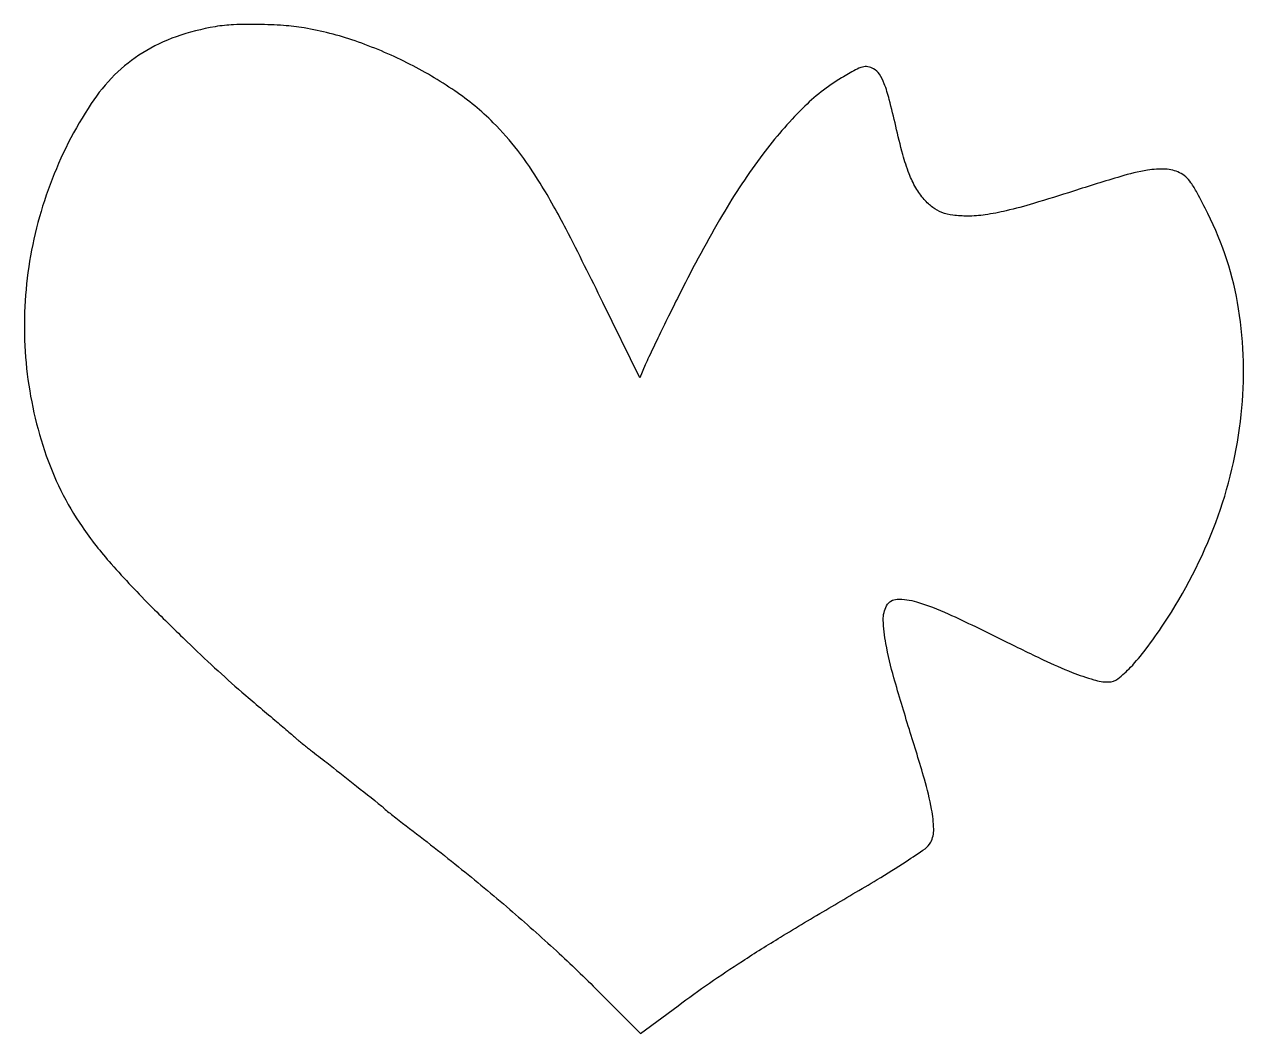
# Model space of a CAD drawing. Extents: x 0 to 464, y 0 to 384.
import ezdxf

# ---------------------------------------------------------------- set-up
doc = ezdxf.new("R2010")
doc.units = 0

msp = doc.modelspace()

# ---------------------------------------------------------------- linework, layer by layer
msp.add_lwpolyline([(72.830856, 382.976845, 0.042611), (58.01497, 379.156689, 0.054454), (45.307155, 373.075727, 0.056588), (34.591524, 364.618026, 0.051924), (25.692086, 353.742774, 0.056012), (10.0598, 322.979934, 0.056222), (1.669869, 289.553441, 0.056494), (0.958894, 255.248543, 0.057622), (7.972842, 221.893705, 0.033463), (14.186059, 206.747441, 0.036546), (22.211119, 193.026989, 0.030914), (33.291063, 178.871121, 0.015181), (49, 162.219532, 0.003364), (62.122924, 149.303996, 0.00688), (72.621108, 139.386828, 0.007322), (82.960016, 130.161469, 0.004397), (95.487429, 119.5, -0.001474), (97.925027, 117.449932, -0.001562), (100.303573, 115.424743, -0.001488), (102.341511, 113.668005, -0.00716), (103.484148, 112.64806, 0.010554), (104.499119, 111.754377, 0.004128), (105.935969, 110.562259, 0.004084), (107.512285, 109.297553, 0.00507), (109, 108.14806, -0.00437), (115.224269, 103.35274, -0.001118), (125.211905, 95.481847, -0.000187), (136.182025, 86.790171, -0.054968), (137, 85.980606, 0.053154), (137.40133, 85.580517, 0.001569), (139.264705, 84.09054, 0.003123), (141.477822, 82.354704, 0.002147), (144.007508, 80.413289, -0.006727), (165.249095, 63.800009, -0.0081), (184.742568, 47.599917, -0.008638), (202.493766, 31.814009, -0.010608), (218.488304, 16.448094), (234.502585, 0.396188), (248.729755, 11.003871, -0.008639), (260.679704, 19.596483, -0.008123), (273.164612, 27.953532, -0.006878), (287.687303, 37.055905, -0.0036), (306, 48.006045, 0.002153), (324.365945, 58.915965, 0.008702), (335.419096, 65.810789, 0.009654), (342.59245, 70.660011, 0.120346), (344.735258, 73.115475, 0.125907), (345.886267, 78.087888, 0.040997), (345.090368, 85.642021, 0.023993), (342.360144, 97.050459, 0.005518), (336.624558, 116, -0.007025), (330.762177, 135.581147, -0.023788), (327.730459, 148.571444, -0.035577), (326.736357, 157.52396, -0.1335), (327.991683, 162.984459, -0.26967), (331.952645, 165.42709, -0.078358), (339.346593, 164.455807, -0.036762), (351.410943, 159.90784, -0.00752), (371.956233, 150.007842, 0.005662), (387.488419, 142.452223, 0.01596), (398.563109, 137.645322, 0.021888), (406.715429, 134.818114, 0.07264), (412.31701, 134, 0.167088), (415.878042, 135.22419, 0.036885), (420.734151, 139.622502, 0.029489), (426.525279, 146.468333, 0.013585), (433.272632, 156, 0.057629), (453.073864, 194.626766, 0.062969), (462.79273, 235.617977, 0.066379), (461.766938, 275.779037, 0.077752), (450.032822, 312, 0.004594), (445.963387, 319.861353, 0.029198), (443.631772, 323.705299, 0.058488), (441.661162, 325.950044, 0.072183), (439.348871, 327.496184, 0.099545), (433.941419, 328.858692, 0.055012), (427.115645, 328.438245, 0.029227), (416.942598, 326.057696, 0.005733), (398.98987, 320.508746, -0.00496), (383.872711, 315.810607, -0.014925), (373.439222, 313.017747, -0.02163), (365.501085, 311.503846, -0.036057), (358.717881, 311.007006, -0.029891), (353.187455, 311.332191, -0.062134), (348.999999, 312.368496, -0.070675), (345.544302, 314.291619, -0.050373), (342.297663, 317.313761, -0.049059), (339.109138, 321.75658, -0.038576), (336.544483, 327.102054, -0.027078), (334.164877, 334.378011, -0.009169), (331.476731, 345.193716, 0.006856), (329.00125, 355.354302, 0.029085), (327.087736, 361.310551, 0.050693), (325.231468, 364.96216, 0.127637), (323.055391, 366.970356, 0.077855), (320.864868, 367.735379, 0.114959), (318.839352, 367.63745, 0.057093), (316.149512, 366.527738, 0.007869), (310.889754, 363.508632, 0.062651), (296.049929, 351.944733, 0.034793), (280.999454, 334.580625, 0.028619), (265.584744, 311.426531, 0.016528), (249.620038, 282, 0.001425), (245.15683, 273.018347, 0.001772), (241.060306, 264.640625, 0.00144), (237.666126, 257.584758, 0.013436), (236.293671, 254.5), (234.228182, 249.5), (220.143648, 278.232597, 0.005086), (206.163528, 306.033069, 0.017923), (196.363398, 323.473105, 0.027027), (187.815965, 335.917621, 0.03313), (178.494792, 346.5, 0.045938), (163.868735, 358.586955, 0.033651), (145.707875, 369.265372, 0.033242), (125.974887, 377.557331, 0.040848), (106.61901, 382.493394, 0.024666), (98.788413, 383.427451, 0.013774), (89.195306, 383.829193, 0.013715), (79.828788, 383.706289, 0.031667)], format="xyb", close=True)

doc.saveas('drawing.dxf')
